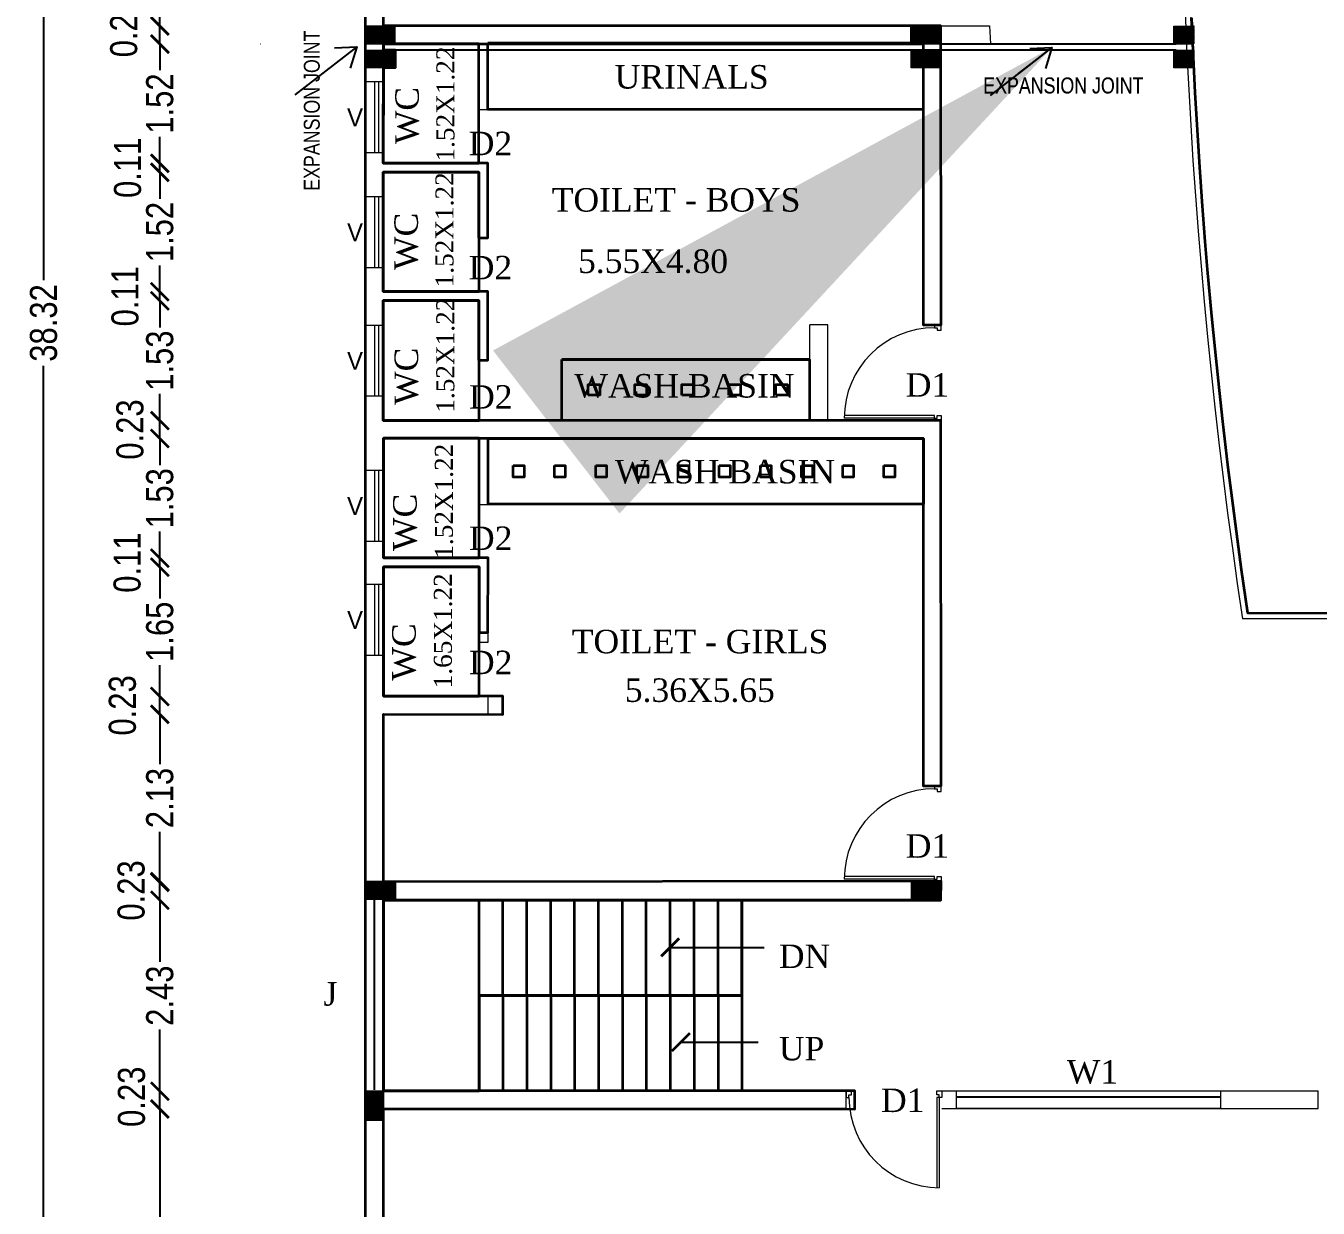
# Model space of a CAD drawing. Header units: metres. Extents: x 43 to 977, y 102 to 459.
# Drawn here: x 755.88 to 772.36, y 147.74 to 162.82 of the extents above; entities that cross this region are included whole.
import ezdxf

# ---------------------------------------------------------------- set-up
doc = ezdxf.new("R2010")
doc.units = ezdxf.units.M
doc.header["$MEASUREMENT"] = 0
doc.header["$PDMODE"] = 3
doc.linetypes.add('HIDDEN', pattern=[0.375, 0.25, -0.125])
doc.layers.get('0').update_dxf_attribs({"lineweight": 0})
doc.layers.get('Defpoints').update_dxf_attribs({"lineweight": 0})
for name, color, linetype, lineweight in [('BLK_1_FLR_3_BLT_UP_AREA', 4, 'Continuous', 35), ('BLK_1_FLR_3_BLT_UP_AREA_DEDUCT', 4, 'Continuous', 35), ('BLK_1_FLR_3_CARPET_AREA', 10, 'Continuous', 35), ('BLK_1_FLR_3_URINAL', 4, 'Continuous', 35), ('BLK_1_FLR_3_WASH', 4, 'Continuous', 35), ('BLK_1_FLR_3_WATER_CLOSET', 4, 'Continuous', 35), ('Column', 1, 'Continuous', 0), ('DOOR', 1, 'Continuous', 0), ('ELEV', 2, 'Continuous', 0), ('HAT', 1, 'Continuous', 0), ('hatch', 7, 'Continuous', 0), ('main wall', 150, 'Continuous', 0), ('RTEXT', 4, 'Continuous', 0), ('TE', 9, 'Continuous', 0), ('TEXT', 130, 'Continuous', 0), ('WALL', 7, 'Continuous', 0), ('WIN', 13, 'Continuous', 0), ('window', 5, 'Continuous', 0)]:
    doc.layers.add(name, color=color, linetype=linetype, lineweight=lineweight)
doc.styles.add('ARIAL NARROW', font='')
doc.styles.add('RTEXT', font='arial.ttf', dxfattribs={"width": 0.8, "height": 8})
doc.styles.add('style2', font='romantic.ttf')
doc.styles.add('visa', font='swissc.ttf')
doc.styles.get('ARIAL NARROW').set_extended_font_data('Lydian BT')
doc.dimstyles.new('Copy of o3 400', dxfattribs={"dimscale": 0.23, "dimtxt": 0.9, "dimasz": 1, "dimexe": 5, "dimexo": 9, "dimgap": 0.23, "dimtad": 0, "dimlfac": 4, "dimzin": 3, "dimdsep": 46, "dimtxsty": 'visa', "dimblk": 'ARCHTICK', "dimcen": 0.09, "dimse1": 1, "dimse2": 1, "dimclrd": 7, "dimclre": 256, "dimclrt": 7, "dimadec": 0, "dimazin": 0, "dimtfac": 0.23, "dimtofl": 0, "dimtmove": 2, "dimatfit": 1, "dimldrblk": 'ARCHTICK', "dimfxl": 0, "dimtolj": 1, "dimtzin": 0, "dimarcsym": 0})
doc.dimstyles.new('Copy(2) of S-2', dxfattribs={"dimtxt": 10.5, "dimasz": 8, "dimexe": 2, "dimexo": 50, "dimgap": 5, "dimtad": 0, "dimtoh": 1, "dimdec": 1, "dimzin": 0, "dimdsep": 46, "dimlunit": 4, "dimtxsty": 'ARIAL NARROW', "dimcen": 0.09, "dimdle": 3, "dimse1": 1, "dimse2": 1, "dimclrd": 7, "dimclre": 13, "dimclrt": 7, "dimadec": 0, "dimazin": 0, "dimtfac": 1, "dimtdec": 1, "dimtofl": 0, "dimtmove": 0, "dimatfit": 3, "dimfxl": 0, "dimtolj": 1, "dimtzin": 0, "dimlwd": 13, "dimarcsym": 0})
doc.dimstyles.new('o3', dxfattribs={"dimscale": 0.23, "dimtxt": 0.9, "dimasz": 1, "dimexe": 5, "dimexo": 9, "dimgap": 0.23, "dimtad": 0, "dimzin": 3, "dimdsep": 46, "dimtxsty": 'visa', "dimblk": 'ARCHTICK', "dimcen": 0.09, "dimse1": 1, "dimse2": 1, "dimclrd": 7, "dimclre": 256, "dimclrt": 7, "dimadec": 0, "dimazin": 0, "dimtfac": 0.23, "dimtofl": 0, "dimtmove": 2, "dimatfit": 1, "dimldrblk": 'ARCHTICK', "dimfxl": 0, "dimtolj": 1, "dimtzin": 0, "dimarcsym": 0})
pattern_1 = [(135, (-905.1512612, -5276.8167854), (-0.0022447263868, -0.0022447263868), [])]

# ---------------------------------------------------------------- blocks, each defined once
blk = doc.blocks.new('reterte')
for p, q in [((81308.78, 63026.8), (81308.78, 63060.8)), ((81309.78, 63026.8), (81309.78, 63060.79)), ((81308.78, 63026.8), (81309.78, 63026.8))]:
    blk.add_line(p, q)
for points in [[(81307.78, 63026.8), (81308.78, 63026.8), (81308.78, 63025.8), (81309.78, 63025.8), (81309.78, 63024.3), (81307.78, 63024.3)], [(81343.78, 63026.8), (81342.78, 63026.8), (81342.78, 63025.8), (81341.78, 63025.8), (81341.78, 63024.3), (81343.78, 63024.3)]]:
    blk.add_lwpolyline(points, close=True)
blk.add_arc((81308.78, 63026.8), 34, 0, 90)
blk = doc.blocks.new('_ArchTick')
at = {"color": 0, "const_width": 0.15}
blk.add_lwpolyline([(-0.5, -0.5), (0.5, 0.5)], dxfattribs=at)
blk = doc.blocks.new('*D136')
at = {"layer": 'Defpoints', "color": 0, "lineweight": 30}
for p in [(757.587, 149.003), (760.653, 149.003), (760.571, 140.094)]:
    blk.add_point(p, dxfattribs=at)
at = {"layer": 'WALL', "color": 7, "lineweight": -2}
for p, q in [((757.587, 149.003), (757.587, 144.949)), ((757.587, 140.094), (757.587, 144.148))]:
    blk.add_line(p, q, dxfattribs=at)
at = {"layer": 'WALL', "color": 7, "lineweight": -2, "xscale": 0.23, "yscale": 0.23, "zscale": 0.23}
for p, rotation in [((757.587, 149.003), 90), ((757.587, 140.094), 270)]:
    blk.add_blockref('_ArchTick', p, dxfattribs=dict(at, rotation=rotation))
at = {"layer": 'WALL', "color": 7, "insert": (757.587, 144.549), "char_height": 0.345, "attachment_point": 5, "rotation": 90, "style": 'visa'}
blk.add_mtext('\\A1;8.91', dxfattribs=at)
blk = doc.blocks.new('*D32')
at = {"layer": 'Defpoints', "color": 0, "lineweight": 30}
for p in [(757.587, 149.231), (760.653, 149.231), (760.653, 149.003)]:
    blk.add_point(p, dxfattribs=at)
at = {"layer": 'WALL', "color": 7, "lineweight": -2}
blk.add_line((757.587, 149.003), (757.587, 149.231), dxfattribs=at)
at = {"layer": 'WALL', "color": 7, "lineweight": -2, "xscale": 0.23, "yscale": 0.23, "zscale": 0.23}
for p, rotation in [((757.587, 149.231), 90), ((757.587, 149.003), 270)]:
    blk.add_blockref('_ArchTick', p, dxfattribs=dict(at, rotation=rotation))
at = {"layer": 'WALL', "color": 7, "insert": (757.227, 149.16), "char_height": 0.345, "attachment_point": 5, "rotation": 90, "style": 'visa'}
blk.add_mtext('\\A1;0.23', dxfattribs=at)
blk = doc.blocks.new('*D33')
at = {"layer": 'Defpoints', "color": 0, "lineweight": 30}
for p in [(757.587, 151.666), (760.653, 151.666), (760.653, 149.231)]:
    blk.add_point(p, dxfattribs=at)
at = {"layer": 'WALL', "color": 7, "lineweight": -2}
for p, q in [((757.587, 151.666), (757.587, 150.88)), ((757.587, 149.231), (757.587, 150.018))]:
    blk.add_line(p, q, dxfattribs=at)
at = {"layer": 'WALL', "color": 7, "lineweight": -2, "xscale": 0.23, "yscale": 0.23, "zscale": 0.23}
for p, rotation in [((757.587, 151.666), 90), ((757.587, 149.231), 270)]:
    blk.add_blockref('_ArchTick', p, dxfattribs=dict(at, rotation=rotation))
at = {"layer": 'WALL', "color": 7, "insert": (757.587, 150.449), "char_height": 0.345, "attachment_point": 5, "rotation": 90, "style": 'visa'}
blk.add_mtext('\\A1;2.43', dxfattribs=at)
blk = doc.blocks.new('*D34')
at = {"layer": 'Defpoints', "color": 0, "lineweight": 30}
for p in [(757.587, 151.895), (760.653, 151.895), (760.653, 151.666)]:
    blk.add_point(p, dxfattribs=at)
at = {"layer": 'WALL', "color": 7, "lineweight": -2}
blk.add_line((757.587, 151.666), (757.587, 151.895), dxfattribs=at)
at = {"layer": 'WALL', "color": 7, "lineweight": -2, "xscale": 0.23, "yscale": 0.23, "zscale": 0.23}
for p, rotation in [((757.587, 151.895), 90), ((757.587, 151.666), 270)]:
    blk.add_blockref('_ArchTick', p, dxfattribs=dict(at, rotation=rotation))
at = {"layer": 'WALL', "color": 7, "insert": (757.222, 151.791), "char_height": 0.345, "attachment_point": 5, "rotation": 90, "style": 'visa'}
blk.add_mtext('\\A1;0.23', dxfattribs=at)
blk = doc.blocks.new('*D35')
at = {"layer": 'Defpoints', "color": 0, "lineweight": 30}
for p in [(757.587, 162.816), (760.819, 162.816), (760.819, 162.584)]:
    blk.add_point(p, dxfattribs=at)
at = {"layer": 'WALL', "color": 7, "lineweight": -2}
blk.add_line((757.587, 162.584), (757.587, 162.816), dxfattribs=at)
at = {"layer": 'WALL', "color": 7, "lineweight": -2, "xscale": 0.23, "yscale": 0.23, "zscale": 0.23}
for p, rotation in [((757.587, 162.816), 90), ((757.587, 162.584), 270)]:
    blk.add_blockref('_ArchTick', p, dxfattribs=dict(at, rotation=rotation))
at = {"layer": 'WALL', "color": 7, "insert": (757.128, 162.801), "char_height": 0.345, "attachment_point": 5, "rotation": 90, "style": 'visa'}
blk.add_mtext('\\A1;0.23', dxfattribs=at)
blk = doc.blocks.new('*D36')
at = {"layer": 'Defpoints', "color": 0, "lineweight": 30}
for p in [(757.587, 170.27), (760.438, 170.27), (760.819, 162.816)]:
    blk.add_point(p, dxfattribs=at)
at = {"layer": 'WALL', "color": 7, "lineweight": -2}
for p, q in [((757.587, 170.27), (757.587, 166.974)), ((757.587, 162.816), (757.587, 166.113))]:
    blk.add_line(p, q, dxfattribs=at)
at = {"layer": 'WALL', "color": 7, "lineweight": -2, "xscale": 0.23, "yscale": 0.23, "zscale": 0.23}
for p, rotation in [((757.587, 170.27), 90), ((757.587, 162.816), 270)]:
    blk.add_blockref('_ArchTick', p, dxfattribs=dict(at, rotation=rotation))
at = {"layer": 'WALL', "color": 7, "insert": (757.587, 166.543), "char_height": 0.345, "attachment_point": 5, "rotation": 90, "style": 'visa'}
blk.add_mtext('\\A1;7.45', dxfattribs=at)
blk = doc.blocks.new('*D40')
at = {"layer": 'Defpoints', "color": 0, "lineweight": 30}
for p in [(760.433, 178.189), (756.105, 139.866), (760.438, 139.866)]:
    blk.add_point(p, dxfattribs=at)
at = {"layer": 'WALL', "color": 7, "lineweight": -2}
for p, q in [((756.105, 178.189), (756.105, 159.574)), ((756.105, 139.866), (756.105, 158.481))]:
    blk.add_line(p, q, dxfattribs=at)
at = {"layer": 'WALL', "color": 7, "lineweight": -2, "xscale": 0.23, "yscale": 0.23, "zscale": 0.23}
for p, rotation in [((756.105, 178.189), 90), ((756.105, 139.866), 270)]:
    blk.add_blockref('_ArchTick', p, dxfattribs=dict(at, rotation=rotation))
at = {"layer": 'WALL', "color": 7, "insert": (756.105, 159.028), "char_height": 0.345, "attachment_point": 5, "rotation": 90, "style": 'visa'}
blk.add_mtext('\\A1;38.32', dxfattribs=at)
blk = doc.blocks.new('*D41')
at = {"layer": 'Defpoints', "color": 0, "lineweight": 30}
for p in [(757.587, 154.037), (760.908, 154.037), (760.908, 151.903)]:
    blk.add_point(p, dxfattribs=at)
at = {"layer": 'WALL', "color": 7, "lineweight": -2}
for p, q in [((757.587, 154.037), (757.587, 153.401)), ((757.587, 151.903), (757.587, 152.539))]:
    blk.add_line(p, q, dxfattribs=at)
at = {"layer": 'WALL', "color": 7, "lineweight": -2, "xscale": 0.23, "yscale": 0.23, "zscale": 0.23}
for p, rotation in [((757.587, 154.037), 90), ((757.587, 151.903), 270)]:
    blk.add_blockref('_ArchTick', p, dxfattribs=dict(at, rotation=rotation))
at = {"layer": 'WALL', "color": 7, "insert": (757.587, 152.97), "char_height": 0.345, "attachment_point": 5, "rotation": 90, "style": 'visa'}
blk.add_mtext('\\A1;2.13', dxfattribs=at)
blk = doc.blocks.new('*D42')
at = {"layer": 'Defpoints', "color": 0, "lineweight": 30}
for p in [(757.587, 154.265), (760.803, 154.265), (760.803, 154.037)]:
    blk.add_point(p, dxfattribs=at)
at = {"layer": 'WALL', "color": 7, "lineweight": -2}
blk.add_line((757.587, 154.037), (757.587, 154.265), dxfattribs=at)
at = {"layer": 'WALL', "color": 7, "lineweight": -2, "xscale": 0.23, "yscale": 0.23, "zscale": 0.23}
for p, rotation in [((757.587, 154.265), 90), ((757.587, 154.037), 270)]:
    blk.add_blockref('_ArchTick', p, dxfattribs=dict(at, rotation=rotation))
at = {"layer": 'WALL', "color": 7, "insert": (757.111, 154.151), "char_height": 0.345, "attachment_point": 5, "rotation": 90, "style": 'visa'}
blk.add_mtext('\\A1;0.23', dxfattribs=at)
blk = doc.blocks.new('*D43')
at = {"layer": 'Defpoints', "color": 0, "lineweight": 30}
for p in [(757.587, 155.914), (760.803, 155.914), (760.803, 154.265)]:
    blk.add_point(p, dxfattribs=at)
at = {"layer": 'WALL', "color": 7, "lineweight": -2}
for p, q in [((757.587, 155.914), (757.587, 155.513)), ((757.587, 154.265), (757.587, 154.666))]:
    blk.add_line(p, q, dxfattribs=at)
at = {"layer": 'WALL', "color": 7, "lineweight": -2, "xscale": 0.23, "yscale": 0.23, "zscale": 0.23}
for p, rotation in [((757.587, 155.914), 90), ((757.587, 154.265), 270)]:
    blk.add_blockref('_ArchTick', p, dxfattribs=dict(at, rotation=rotation))
at = {"layer": 'WALL', "color": 7, "insert": (757.587, 155.09), "char_height": 0.345, "attachment_point": 5, "rotation": 90, "style": 'visa'}
blk.add_mtext('\\A1;1.65', dxfattribs=at)
blk = doc.blocks.new('*D44')
at = {"layer": 'Defpoints', "color": 0, "lineweight": 30}
for p in [(757.587, 156.029), (760.68, 156.029), (760.68, 155.914)]:
    blk.add_point(p, dxfattribs=at)
at = {"layer": 'WALL', "color": 7, "lineweight": -2}
blk.add_line((757.587, 155.914), (757.587, 156.029), dxfattribs=at)
at = {"layer": 'WALL', "color": 7, "lineweight": -2, "xscale": 0.23, "yscale": 0.23, "zscale": 0.23}
for p, rotation in [((757.587, 156.029), 90), ((757.587, 155.914), 270)]:
    blk.add_blockref('_ArchTick', p, dxfattribs=dict(at, rotation=rotation))
at = {"layer": 'WALL', "color": 7, "insert": (757.171, 155.972), "char_height": 0.345, "attachment_point": 5, "rotation": 90, "style": 'visa'}
blk.add_mtext('\\A1;0.11', dxfattribs=at)
blk = doc.blocks.new('*D45')
at = {"layer": 'Defpoints', "color": 0, "lineweight": 30}
for p in [(757.587, 157.555), (760.68, 157.555), (760.68, 156.029)]:
    blk.add_point(p, dxfattribs=at)
at = {"layer": 'WALL', "color": 7, "lineweight": -2}
for p, q in [((757.587, 157.555), (757.587, 157.216)), ((757.587, 156.029), (757.587, 156.367))]:
    blk.add_line(p, q, dxfattribs=at)
at = {"layer": 'WALL', "color": 7, "lineweight": -2, "xscale": 0.23, "yscale": 0.23, "zscale": 0.23}
for p, rotation in [((757.587, 157.555), 90), ((757.587, 156.029), 270)]:
    blk.add_blockref('_ArchTick', p, dxfattribs=dict(at, rotation=rotation))
at = {"layer": 'WALL', "color": 7, "insert": (757.587, 156.792), "char_height": 0.345, "attachment_point": 5, "rotation": 90, "style": 'visa'}
blk.add_mtext('\\A1;1.53', dxfattribs=at)
blk = doc.blocks.new('*D46')
at = {"layer": 'Defpoints', "color": 0, "lineweight": 30}
for p in [(757.587, 157.783), (760.68, 157.783), (760.68, 157.555)]:
    blk.add_point(p, dxfattribs=at)
at = {"layer": 'WALL', "color": 7, "lineweight": -2}
blk.add_line((757.587, 157.555), (757.587, 157.783), dxfattribs=at)
at = {"layer": 'WALL', "color": 7, "lineweight": -2, "xscale": 0.23, "yscale": 0.23, "zscale": 0.23}
for p, rotation in [((757.587, 157.783), 90), ((757.587, 157.555), 270)]:
    blk.add_blockref('_ArchTick', p, dxfattribs=dict(at, rotation=rotation))
at = {"layer": 'WALL', "color": 7, "insert": (757.207, 157.669), "char_height": 0.345, "attachment_point": 5, "rotation": 90, "style": 'visa'}
blk.add_mtext('\\A1;0.23', dxfattribs=at)
blk = doc.blocks.new('*D47')
at = {"layer": 'Defpoints', "color": 0, "lineweight": 30}
for p in [(757.587, 159.311), (760.68, 159.311), (760.68, 157.783)]:
    blk.add_point(p, dxfattribs=at)
at = {"layer": 'WALL', "color": 7, "lineweight": -2}
for p, q in [((757.587, 159.311), (757.587, 158.972)), ((757.587, 157.783), (757.587, 158.123))]:
    blk.add_line(p, q, dxfattribs=at)
at = {"layer": 'WALL', "color": 7, "lineweight": -2, "xscale": 0.23, "yscale": 0.23, "zscale": 0.23}
for p, rotation in [((757.587, 159.311), 90), ((757.587, 157.783), 270)]:
    blk.add_blockref('_ArchTick', p, dxfattribs=dict(at, rotation=rotation))
at = {"layer": 'WALL', "color": 7, "insert": (757.587, 158.547), "char_height": 0.345, "attachment_point": 5, "rotation": 90, "style": 'visa'}
blk.add_mtext('\\A1;1.53', dxfattribs=at)
blk = doc.blocks.new('*D48')
at = {"layer": 'Defpoints', "color": 0, "lineweight": 30}
for p in [(757.587, 159.426), (760.68, 159.426), (760.68, 159.311)]:
    blk.add_point(p, dxfattribs=at)
at = {"layer": 'WALL', "color": 7, "lineweight": -2}
blk.add_line((757.587, 159.311), (757.587, 159.426), dxfattribs=at)
at = {"layer": 'WALL', "color": 7, "lineweight": -2, "xscale": 0.23, "yscale": 0.23, "zscale": 0.23}
for p, rotation in [((757.587, 159.426), 90), ((757.587, 159.311), 270)]:
    blk.add_blockref('_ArchTick', p, dxfattribs=dict(at, rotation=rotation))
at = {"layer": 'WALL', "color": 7, "insert": (757.144, 159.369), "char_height": 0.345, "attachment_point": 5, "rotation": 90, "style": 'visa'}
blk.add_mtext('\\A1;0.11', dxfattribs=at)
blk = doc.blocks.new('*D49')
at = {"layer": 'Defpoints', "color": 0, "lineweight": 30}
for p in [(757.587, 160.949), (760.68, 160.949), (760.68, 159.426)]:
    blk.add_point(p, dxfattribs=at)
at = {"layer": 'WALL', "color": 7, "lineweight": -2}
for p, q in [((757.587, 160.949), (757.587, 160.612)), ((757.587, 159.426), (757.587, 159.763))]:
    blk.add_line(p, q, dxfattribs=at)
at = {"layer": 'WALL', "color": 7, "lineweight": -2, "xscale": 0.23, "yscale": 0.23, "zscale": 0.23}
for p, rotation in [((757.587, 160.949), 90), ((757.587, 159.426), 270)]:
    blk.add_blockref('_ArchTick', p, dxfattribs=dict(at, rotation=rotation))
at = {"layer": 'WALL', "color": 7, "insert": (757.587, 160.188), "char_height": 0.345, "attachment_point": 5, "rotation": 90, "style": 'visa'}
blk.add_mtext('\\A1;1.52', dxfattribs=at)
blk = doc.blocks.new('*D50')
at = {"layer": 'Defpoints', "color": 0, "lineweight": 30}
for p in [(757.587, 161.064), (760.68, 161.064), (760.68, 160.949)]:
    blk.add_point(p, dxfattribs=at)
at = {"layer": 'WALL', "color": 7, "lineweight": -2}
blk.add_line((757.587, 160.949), (757.587, 161.064), dxfattribs=at)
at = {"layer": 'WALL', "color": 7, "lineweight": -2, "xscale": 0.23, "yscale": 0.23, "zscale": 0.23}
for p, rotation in [((757.587, 161.064), 90), ((757.587, 160.949), 270)]:
    blk.add_blockref('_ArchTick', p, dxfattribs=dict(at, rotation=rotation))
at = {"layer": 'WALL', "color": 7, "insert": (757.177, 161.007), "char_height": 0.345, "attachment_point": 5, "rotation": 90, "style": 'visa'}
blk.add_mtext('\\A1;0.11', dxfattribs=at)
blk = doc.blocks.new('*D51')
at = {"layer": 'Defpoints', "color": 0, "lineweight": 30}
for p in [(757.587, 162.587), (760.68, 162.587), (760.68, 161.064)]:
    blk.add_point(p, dxfattribs=at)
at = {"layer": 'WALL', "color": 7, "lineweight": -2}
for p, q in [((757.587, 162.587), (757.587, 162.25)), ((757.587, 161.064), (757.587, 161.401))]:
    blk.add_line(p, q, dxfattribs=at)
at = {"layer": 'WALL', "color": 7, "lineweight": -2, "xscale": 0.23, "yscale": 0.23, "zscale": 0.23}
for p, rotation in [((757.587, 162.587), 90), ((757.587, 161.064), 270)]:
    blk.add_blockref('_ArchTick', p, dxfattribs=dict(at, rotation=rotation))
at = {"layer": 'WALL', "color": 7, "insert": (757.587, 161.826), "char_height": 0.345, "attachment_point": 5, "rotation": 90, "style": 'visa'}
blk.add_mtext('\\A1;1.52', dxfattribs=at)

msp = doc.modelspace()

# ---------------------------------------------------------------- hatches: boundary and pattern name
at = {"layer": 'hatch'}
h = msp.add_hatch(dxfattribs=at)
h.set_pattern_fill('ANSI31', color=256, scale=0.025396, angle=90, style=0)
h.set_pattern_definition([(135, (-905.156665, -5276.509958), (-0.0022447263868, -0.0022447263868), [])])
h.paths.add_polyline_path([(760.20404, 162.81606), (760.20404, 162.58749), (760.58498, 162.58749), (760.58498, 162.81606)])
h = msp.add_hatch(dxfattribs=at)
h.set_pattern_fill('ANSI31', color=256, scale=0.025396, angle=90, style=0)
h.set_pattern_definition([(135, (-898.198123, -5276.509958), (-0.0022447263868, -0.0022447263868), [])])
h.paths.add_polyline_path([(767.16258, 162.81606), (767.16258, 162.58749), (767.54353, 162.58749), (767.54353, 162.81606)])
h = msp.add_hatch(dxfattribs=at)
h.set_pattern_fill('ANSI31', color=256, scale=0.025396, angle=90, style=0)
h.set_pattern_definition([(135, (-898.1926088, -5276.5119437), (-0.0022447263868, -0.0022447263868), [])])
h.paths.add_polyline_path([(767.1681, 162.81407), (767.1681, 162.58551), (767.54904, 162.58551), (767.54904, 162.81407)])
h = msp.add_hatch(dxfattribs=at)
h.set_pattern_fill('ANSI31', color=256, scale=0.025396, angle=90, style=0)
h.set_pattern_definition([(135, (-894.9974163, -5276.5120312), (-0.0022447263868, -0.0022447263868), [])])
h.paths.add_polyline_path([(770.51567, 162.81398), (770.51567, 162.58542), (770.74423, 162.58542), (770.74423, 162.81398)])
h = msp.add_hatch(dxfattribs=at)
h.set_pattern_fill('ANSI31', color=256, scale=0.025396, angle=90, style=0)
h.set_pattern_definition([(135, (-894.967137, -5276.5120312), (-0.0022447263868, -0.0022447263868), [])])
h.paths.add_polyline_path([(770.54595, 162.81398), (770.54595, 162.58542), (770.77451, 162.58542), (770.77451, 162.81398)])
h = msp.add_hatch(dxfattribs=at)
h.set_pattern_fill('ANSI31', color=256, scale=0.025396, angle=90, style=0)
h.set_pattern_definition(pattern_1)
h.paths.add_polyline_path([(760.20944, 162.50923), (760.20944, 162.28066), (760.59039, 162.28066), (760.59039, 162.50923)])
h = msp.add_hatch(dxfattribs=at)
h.set_pattern_fill('ANSI31', color=256, scale=0.025396, angle=90, style=0)
h.set_pattern_definition(pattern_1)
h.paths.add_polyline_path([(760.20944, 162.50923), (760.20944, 162.28066), (760.59039, 162.28066), (760.59039, 162.50923)])
h = msp.add_hatch(dxfattribs=at)
h.set_pattern_fill('ANSI31', color=256, scale=0.025396, angle=90, style=0)
h.set_pattern_definition([(135, (-898.192719, -5276.8167854), (-0.0022447263868, -0.0022447263868), [])])
h.paths.add_polyline_path([(767.16799, 162.50923), (767.16799, 162.28066), (767.54893, 162.28066), (767.54893, 162.50923)])
h = msp.add_hatch(dxfattribs=at)
h.set_pattern_fill('ANSI31', color=256, scale=0.025396, angle=90, style=0)
h.set_pattern_definition([(135, (-898.192719, -5276.8167854), (-0.0022447263868, -0.0022447263868), [])])
h.paths.add_polyline_path([(767.16799, 162.50923), (767.16799, 162.28066), (767.54893, 162.28066), (767.54893, 162.50923)])
h = msp.add_hatch(dxfattribs=at)
h.set_pattern_fill('ANSI31', color=256, scale=0.025396, angle=90, style=0)
h.set_pattern_definition([(135, (-894.9974163, -5276.8167854), (-0.0022447263868, -0.0022447263868), [])])
h.paths.add_polyline_path([(770.51567, 162.50923), (770.51567, 162.28066), (770.74423, 162.28066), (770.74423, 162.50923)])
h = msp.add_hatch(dxfattribs=at)
h.set_pattern_fill('ANSI31', color=256, scale=0.025396, angle=90, style=0)
h.set_pattern_definition([(135, (-894.967137, -5276.8167854), (-0.0022447263868, -0.0022447263868), [])])
h.paths.add_polyline_path([(770.54595, 162.50923), (770.54595, 162.28066), (770.77451, 162.28066), (770.77451, 162.50923)])
h = msp.add_hatch(dxfattribs=at)
h.set_pattern_fill('ANSI31', color=256, scale=0.025396, angle=90, style=0)
h.set_pattern_definition([(135, (-905.1512612, -5287.4226002), (-0.0022447263868, -0.0022447263868), [])])
h.paths.add_polyline_path([(760.20944, 151.90342), (760.20944, 151.67485), (760.59039, 151.67485), (760.59039, 151.90342)])
h = msp.add_hatch(dxfattribs=at)
h.set_pattern_fill('ANSI31', color=256, scale=0.025396, angle=90, style=0)
h.set_pattern_definition([(135, (-898.1905355, -5287.4226002), (-0.0022447263868, -0.0022447263868), [])])
h.paths.add_polyline_path([(767.17017, 151.90342), (767.17017, 151.67485), (767.55111, 151.67485), (767.55111, 151.90342)])
h = msp.add_hatch(dxfattribs=at)
h.set_pattern_fill('ANSI31', color=256, scale=0.025396, style=0)
h.set_pattern_definition([(45, (-79850.517913, -9377.646397), (-0.00224472638678, 0.00224472638678), [])])
h.paths.add_polyline_path([(760.43801, 149.23682), (760.20944, 149.23682), (760.20944, 148.85587), (760.43801, 148.85587)])

# ---------------------------------------------------------------- linework, layer by layer
for p, q in [((760.43801, 151.67485), (760.43801, 149.23682)), ((760.59039, 151.67485), (760.4761, 151.67485)), ((761.65703, 149.24018), (761.65703, 151.67149)), ((761.96178, 149.24018), (761.96178, 151.67149)), ((762.26654, 149.24018), (762.26654, 151.67149)), ((762.57129, 149.24018), (762.57129, 151.67149)), ((762.87604, 149.24018), (762.87604, 151.67149)), ((763.1808, 149.24018), (763.1808, 151.67149)), ((763.48555, 149.24018), (763.48555, 151.67149)), ((763.79031, 149.24018), (763.79031, 151.67149)), ((764.09506, 149.24018), (764.09506, 151.67149)), ((764.39981, 149.24018), (764.39981, 151.67149)), ((764.70457, 149.24018), (764.70457, 151.67149)), ((765.00932, 149.24018), (765.00932, 151.67149)), ((761.65703, 150.45583), (765.00932, 150.45583))]:
    msp.add_line(p, q)
at = {"lineweight": 35, "ltscale": 20}
for p, q in [((761.65703, 150.45049), (761.65703, 151.66614)), ((761.96178, 150.45049), (761.96178, 151.66614)), ((762.26654, 150.45049), (762.26654, 151.66614)), ((762.57129, 150.45049), (762.57129, 151.66614)), ((762.87604, 150.45049), (762.87604, 151.66614)), ((763.1808, 150.45049), (763.1808, 151.66614)), ((763.48555, 150.45049), (763.48555, 151.66614)), ((763.79031, 150.45049), (763.79031, 151.66614)), ((764.09506, 150.45049), (764.09506, 151.66614)), ((764.39981, 150.45049), (764.39981, 151.66614)), ((764.70457, 150.45049), (764.70457, 151.66614)), ((765.00932, 150.45049), (765.00932, 151.66614)), ((761.65703, 150.45049), (761.65703, 149.23147)), ((761.96178, 150.45049), (761.96178, 149.23147)), ((762.26654, 150.45049), (762.26654, 149.23147)), ((762.57129, 150.45049), (762.57129, 149.23147)), ((762.87604, 150.45049), (762.87604, 149.23147)), ((763.1808, 150.45049), (763.1808, 149.23147)), ((763.48555, 150.45049), (763.48555, 149.23147)), ((763.79031, 150.45049), (763.79031, 149.23147)), ((764.09506, 150.45049), (764.09506, 149.23147)), ((764.39981, 150.45049), (764.39981, 149.23147)), ((764.70457, 150.45049), (764.70457, 149.23147)), ((765.00932, 150.45049), (765.00932, 149.23147))]:
    msp.add_line(p, q, dxfattribs=at)
at = {"const_width": 0.0254}
msp.add_lwpolyline([(760.32373, 149.24552), (760.32373, 151.67485)], dxfattribs=at)
at = {"lineweight": 35, "ltscale": 20}
for points in [[(761.65703, 151.66614), (760.43801, 151.66614), (760.43801, 149.23682), (761.65703, 149.23682)], [(761.65703, 151.66614), (765.00932, 151.66614), (765.00932, 150.45049), (761.65703, 150.45049)], [(761.65703, 150.45049), (765.00932, 150.45049), (765.00932, 149.23682), (761.65703, 149.23682)]]:
    msp.add_lwpolyline(points, close=True, dxfattribs=at)
at = {"layer": 'BLK_1_FLR_3_BLT_UP_AREA', "color": 26, "lineweight": 35}
msp.add_lwpolyline([(831.08261, 139.86355), (760.21154, 139.86355), (760.21154, 177.80383), (760.25307, 179.85798), (760.32495, 180.92905), (760.43358, 182.00991), (760.55854, 182.95477), (760.72584, 183.97806), (760.91776, 184.95846), (761.13815, 185.9362), (761.40222, 186.95678), (761.66817, 187.92016), (761.93923, 188.90205), (762.21828, 189.85921), (762.53626, 190.85039), (762.84925, 191.82603)], dxfattribs=at)
at = {"layer": 'BLK_1_FLR_3_BLT_UP_AREA_DEDUCT', "color": 26, "lineweight": 35}
msp.add_lwpolyline([(770.74049, 162.91861), (770.75846, 162.50777), (770.78574, 161.96668), (770.80519, 161.62335), (770.8437, 161.01543), (770.87466, 160.57767), (770.91436, 160.06504), (770.94385, 159.71207), (770.9977, 159.11568), (771.03832, 158.69892), (771.0937, 158.16752), (771.1377, 157.77059), (771.20236, 157.22072), (771.25486, 156.79919), (771.32365, 156.27546), (771.37764, 155.88399), (771.45755, 155.3319), (816.65703, 155.31904)], dxfattribs=at)
at = {"layer": 'BLK_1_FLR_3_CARPET_AREA', "color": 15, "lineweight": 35, "ltscale": 20}
for points in [[(760.43801, 140.09686), (760.43801, 149.00558), (766.45119, 149.00291), (766.45119, 149.23682), (760.43801, 149.23682), (760.43801, 151.66614), (767.54695, 151.66614), (767.54944, 151.91108), (760.43801, 151.90074), (760.43801, 154.03919), (761.96011, 154.03533), (761.95928, 154.26776), (760.43718, 154.26776), (760.43923, 155.91693), (761.65824, 155.91693), (761.65703, 155.07885), (761.77131, 155.07885), (761.77252, 156.03121), (760.43923, 156.03121), (760.43801, 157.55712), (767.32053, 157.55712), (767.32088, 153.12493), (767.54944, 153.12493), (767.54695, 157.78482), (760.43634, 157.78569), (760.43634, 159.31388), (761.65536, 159.31388), (761.65536, 158.552), (761.76964, 158.552), (761.76964, 159.42816), (760.43634, 159.42816), (760.43634, 160.95193), (761.65536, 160.95193), (761.65536, 160.11386), (761.76964, 160.11386), (761.76964, 161.06622), (760.43634, 161.06622), (760.4378, 162.58999), (767.32088, 162.588), (767.32088, 159.00471), (767.54944, 159.00471), (767.54737, 162.81657), (760.43801, 162.81606), (760.43801, 170.27042)], [(770.7403, 162.91861), (770.75827, 162.50777), (770.78556, 161.96668), (770.80501, 161.62335), (770.84352, 161.01543), (770.87448, 160.57767), (770.91417, 160.06504), (770.94367, 159.71207), (770.99751, 159.11568), (771.03814, 158.69892), (771.09352, 158.16752), (771.13751, 157.77059), (771.20218, 157.22072), (771.25468, 156.79919), (771.32346, 156.27546), (771.37746, 155.88399), (771.45736, 155.3319), (783.72954, 155.32841)]]:
    msp.add_lwpolyline(points, dxfattribs=at)
at = {"layer": 'BLK_1_FLR_3_URINAL', "color": 235, "lineweight": 35, "ltscale": 20}
msp.add_lwpolyline([(761.76966, 162.60007), (767.32088, 162.60007), (767.32088, 161.75191), (761.76966, 161.75191)], close=True, dxfattribs=at)
at = {"layer": 'BLK_1_FLR_3_WASH', "color": 55, "lineweight": 35, "ltscale": 20}
msp.add_line((765.8733, 158.56315), (762.71095, 158.56315), dxfattribs=at)
for points in [[(762.71095, 158.56315), (765.8733, 158.56315), (765.8733, 157.78569), (762.71095, 157.78569)], [(761.77252, 157.55498), (767.32376, 157.55498), (767.32376, 156.71691), (761.77252, 156.71691)]]:
    msp.add_lwpolyline(points, close=True, dxfattribs=at)
at = {"layer": 'BLK_1_FLR_3_WASH', "color": 60, "lineweight": 35}
for points in [[(763.04781, 158.10542), (763.04781, 158.24342), (763.19632, 158.24342), (763.19632, 158.10542)], [(763.64597, 158.10542), (763.64597, 158.24342), (763.79448, 158.24342), (763.79448, 158.10542)], [(764.24413, 158.10542), (764.24413, 158.24342), (764.39265, 158.24342), (764.39265, 158.10542)], [(764.84229, 158.10542), (764.84229, 158.24342), (764.99081, 158.24342), (764.99081, 158.10542)], [(765.44045, 158.10542), (765.44045, 158.24342), (765.58897, 158.24342), (765.58897, 158.10542)], [(762.09435, 157.2102), (762.23236, 157.2102), (762.23236, 157.06169), (762.09435, 157.06169)], [(762.6195, 157.2102), (762.7575, 157.2102), (762.7575, 157.06169), (762.6195, 157.06169)], [(763.14465, 157.2102), (763.28265, 157.2102), (763.28265, 157.06169), (763.14465, 157.06169)], [(763.66979, 157.2102), (763.8078, 157.2102), (763.8078, 157.06169), (763.66979, 157.06169)], [(764.19494, 157.2102), (764.33294, 157.2102), (764.33294, 157.06169), (764.19494, 157.06169)], [(764.72009, 157.2102), (764.85809, 157.2102), (764.85809, 157.06169), (764.72009, 157.06169)], [(765.24523, 157.2102), (765.38324, 157.2102), (765.38324, 157.06169), (765.24523, 157.06169)], [(765.77038, 157.2102), (765.90838, 157.2102), (765.90838, 157.06169), (765.77038, 157.06169)], [(766.29553, 157.2102), (766.43353, 157.2102), (766.43353, 157.06169), (766.29553, 157.06169)], [(766.82067, 157.2102), (766.95868, 157.2102), (766.95868, 157.06169), (766.82067, 157.06169)]]:
    msp.add_lwpolyline(points, close=True, dxfattribs=at)
at = {"layer": 'BLK_1_FLR_3_WATER_CLOSET', "color": 1, "lineweight": 35, "ltscale": 20}
for points in [[(761.65536, 162.58964), (760.4378, 162.58999), (760.43772, 162.51173), (760.58872, 162.51173), (760.58872, 162.28316), (760.4375, 162.28316), (760.43634, 161.06622), (761.65536, 161.06622)], [(761.65536, 160.95193), (760.43634, 160.95193), (760.43634, 159.42816), (761.65824, 159.42816), (761.65824, 160.11386), (761.65536, 160.11386)], [(761.65536, 159.31388), (760.43634, 159.31388), (760.43634, 157.78569), (761.65824, 157.78569), (761.65824, 158.552), (761.65536, 158.552)]]:
    msp.add_lwpolyline(points, close=True, dxfattribs=at)
at = {"layer": 'BLK_1_FLR_3_WATER_CLOSET', "color": 2, "lineweight": 35, "ltscale": 20}
for points in [[(761.65824, 157.55712), (760.43801, 157.55712), (760.43923, 156.03121), (761.65824, 156.03121)], [(761.65824, 155.91693), (760.43923, 155.91693), (760.43718, 154.26776), (761.65824, 154.26776), (761.65824, 155.07885), (761.65703, 155.07885)]]:
    msp.add_lwpolyline(points, close=True, dxfattribs=at)
at = {"layer": 'Column'}
for points in [[(760.20404, 162.58749), (760.20404, 162.81606), (760.58498, 162.81606), (760.58498, 162.58749)], [(767.16258, 162.58749), (767.16258, 162.81606), (767.54353, 162.81606), (767.54353, 162.58749)], [(767.1681, 162.58551), (767.1681, 162.81407), (767.54904, 162.81407), (767.54904, 162.58551)], [(770.51567, 162.58542), (770.51567, 162.81398), (770.74423, 162.81398), (770.74423, 162.58542)], [(760.20944, 162.28066), (760.20944, 162.50923), (760.59039, 162.50923), (760.59039, 162.28066)], [(760.20944, 162.28066), (760.20944, 162.50923), (760.59039, 162.50923), (760.59039, 162.28066)], [(767.16799, 162.28066), (767.16799, 162.50923), (767.54893, 162.50923), (767.54893, 162.28066)], [(767.16799, 162.28066), (767.16799, 162.50923), (767.54893, 162.50923), (767.54893, 162.28066)], [(767.16799, 162.28066), (767.16799, 162.50923), (767.54893, 162.50923), (767.54893, 162.28066)], [(770.51567, 162.28066), (770.51567, 162.50923), (770.74423, 162.50923), (770.74423, 162.28066)], [(760.20944, 151.67485), (760.20944, 151.90342), (760.59039, 151.90342), (760.59039, 151.67485)], [(760.20944, 151.90342), (760.59039, 151.90342), (760.59039, 151.67485), (760.20944, 151.67485)], [(767.17017, 151.67485), (767.17017, 151.90342), (767.55111, 151.90342), (767.55111, 151.67485)], [(767.17017, 151.90342), (767.55111, 151.90342), (767.55111, 151.67485), (767.17017, 151.67485)], [(760.43801, 149.23682), (760.43801, 148.85587), (760.20944, 148.85587), (760.20944, 149.23682)]]:
    msp.add_lwpolyline(points, close=True, dxfattribs=at)
at = {"layer": 'DOOR', "color": 2, "ltscale": 20}
for p, q in [((760.20944, 162.10662), (760.43801, 162.10662)), ((760.43801, 161.19711), (760.20944, 161.19711)), ((760.20944, 160.64231), (760.43801, 160.64231)), ((760.43801, 159.7328), (760.20944, 159.7328)), ((760.20944, 159.00204), (760.43801, 159.00204)), ((760.43801, 158.09253), (760.20944, 158.09253)), ((760.20944, 157.14982), (760.43801, 157.14982)), ((760.43801, 156.24031), (760.20944, 156.24031)), ((760.20944, 155.69822), (760.43801, 155.69822)), ((760.43801, 154.78871), (760.20944, 154.78871))]:
    msp.add_line(p, q, dxfattribs=at)
at = {"layer": 'ELEV', "linetype": 'HIDDEN', "ltscale": 10}
for p, q in [((760.20944, 162.10662), (760.20944, 161.19711)), ((760.32373, 162.10662), (760.32373, 161.19711)), ((760.37452, 162.10662), (760.37452, 161.19711)), ((760.43801, 162.10662), (760.43801, 161.19711)), ((760.20944, 160.64231), (760.20944, 159.7328)), ((760.32373, 160.64231), (760.32373, 159.7328)), ((760.37452, 160.64231), (760.37452, 159.7328)), ((760.43801, 160.64231), (760.43801, 159.7328)), ((760.20944, 159.00204), (760.20944, 158.09253)), ((760.32373, 159.00204), (760.32373, 158.09253)), ((760.37452, 159.00204), (760.37452, 158.09253)), ((760.43801, 159.00204), (760.43801, 158.09253)), ((760.20944, 157.14982), (760.20944, 156.24031)), ((760.32373, 157.14982), (760.32373, 156.24031)), ((760.37452, 157.14982), (760.37452, 156.24031)), ((760.43801, 157.14982), (760.43801, 156.24031)), ((760.20944, 155.69822), (760.20944, 154.78871)), ((760.32373, 155.69822), (760.32373, 154.78871)), ((760.37452, 155.69822), (760.37452, 154.78871)), ((760.43801, 155.69822), (760.43801, 154.78871))]:
    msp.add_line(p, q, dxfattribs=at)
at = {"layer": 'main wall', "linetype": 'HIDDEN', "lineweight": -3, "ltscale": 50}
for p, q in [((770.54595, 162.50778), (760.43801, 162.50778)), ((770.54595, 162.58542), (767.54904, 162.58542))]:
    msp.add_line(p, q, dxfattribs=at)
at = {"layer": 'WALL'}
for p, q in [((760.20944, 161.97798), (760.20944, 178.21925)), ((760.19299, 162.81606), (768.16627, 162.81606)), ((760.58164, 162.81606), (760.58498, 162.81606)), ((767.54018, 162.81606), (767.54353, 162.81606)), ((767.55591, 162.81606), (768.16627, 162.81606)), ((767.55591, 162.81606), (768.16627, 162.81606)), ((768.16627, 162.81606), (768.17877, 162.58749)), ((768.16627, 162.81606), (768.17877, 162.58749)), ((758.87074, 162.58749), (758.87615, 162.58749)), ((760.20404, 162.58749), (767.32255, 162.58749)), ((760.43801, 162.58749), (760.43801, 162.58963)), ((760.43801, 162.58749), (760.43801, 162.58963)), ((760.43801, 161.97798), (760.43801, 162.58749)), ((760.58704, 162.50923), (760.59039, 162.50923)), ((761.65703, 161.74942), (761.65703, 162.58749)), ((761.77131, 161.74942), (761.77131, 162.58749)), ((767.32255, 159.00221), (767.32255, 162.58749)), ((767.39655, 162.58749), (767.39655, 162.58963)), ((767.39655, 162.58749), (767.39655, 162.58963)), ((767.54558, 162.50923), (767.54893, 162.50923)), ((767.55111, 159.00221), (767.55111, 162.58749)), ((767.55111, 162.58749), (768.17877, 162.58749)), ((760.44341, 162.28066), (760.44341, 162.28281)), ((760.44341, 162.28066), (760.44341, 162.28281)), ((767.40196, 162.28066), (767.40196, 162.28281)), ((767.40196, 162.28066), (767.40196, 162.28281)), ((760.43801, 161.52338), (760.43801, 162.1345)), ((760.20944, 156.94512), (760.20944, 161.97798)), ((760.43801, 161.06372), (760.43801, 161.97798)), ((761.65703, 161.74942), (761.77131, 161.74942)), ((761.77131, 161.74942), (767.32255, 161.74942)), ((760.43801, 161.06372), (761.77131, 161.06372)), ((761.77131, 160.11136), (761.77131, 161.06372)), ((760.43801, 159.42567), (760.43801, 160.94944)), ((760.43801, 160.94944), (761.65703, 160.94944)), ((761.65703, 160.11136), (761.65703, 160.94944)), ((760.43801, 160.05907), (760.43801, 160.67019)), ((761.65703, 160.11136), (761.77131, 160.11136)), ((760.43801, 159.42567), (761.77131, 159.42567)), ((761.77131, 159.31138), (761.77131, 159.42567)), ((761.77131, 158.5495), (761.77131, 159.42567)), ((760.43801, 157.78319), (760.43801, 159.31138)), ((760.43801, 159.31138), (761.65703, 159.31138)), ((761.65703, 158.5495), (761.65703, 159.31138)), ((760.43801, 158.41881), (760.43801, 159.02993)), ((765.87497, 157.78319), (765.87497, 159.00221)), ((766.10353, 159.00221), (765.87497, 159.00221)), ((766.10353, 157.78319), (766.10353, 159.00221)), ((767.32255, 159.00221), (767.55111, 159.00221)), ((761.65703, 158.5495), (761.77131, 158.5495)), ((765.87497, 158.56065), (762.71262, 158.56065)), ((762.71262, 158.56065), (762.71262, 157.78319)), ((765.87497, 157.78319), (760.43801, 157.78319)), ((767.55111, 157.78319), (766.10353, 157.78319)), ((767.55111, 153.12243), (767.55111, 157.78319)), ((760.43801, 156.02872), (760.43801, 157.55463)), ((761.65991, 157.55463), (760.43801, 157.55463)), ((761.65991, 156.71441), (761.65991, 157.55463)), ((767.32255, 157.55463), (761.77419, 157.55463)), ((761.77419, 156.71441), (761.77419, 157.55463)), ((767.32255, 153.12243), (767.32255, 157.55463)), ((760.43801, 156.56659), (760.43801, 157.1777)), ((760.20944, 151.67485), (760.20944, 156.94512)), ((761.65991, 156.71441), (761.77419, 156.71441)), ((761.77419, 156.71441), (767.32543, 156.71441)), ((760.43801, 156.02872), (761.77419, 156.02872)), ((760.43801, 154.26526), (760.43801, 155.91443)), ((760.43801, 155.91443), (761.65991, 155.91443)), ((761.65991, 154.95667), (761.65991, 155.91443)), ((761.77419, 154.95667), (761.77419, 156.02872)), ((760.43801, 155.11499), (760.43801, 155.7261)), ((816.65717, 155.24285), (771.39188, 155.25573)), ((761.65991, 154.95667), (761.77419, 154.95667)), ((761.77419, 154.26526), (760.43801, 154.26526)), ((761.77419, 154.26526), (760.43801, 154.26526)), ((761.77419, 154.03669), (761.77419, 154.26526)), ((761.77419, 154.03669), (761.77419, 154.26526)), ((761.77419, 154.03669), (760.43801, 154.03669)), ((760.43801, 151.90342), (760.43801, 154.03669)), ((761.77419, 154.03669), (760.43801, 154.03669)), ((767.32255, 153.12243), (767.55111, 153.12243)), ((760.21773, 151.90342), (760.4463, 151.90342)), ((760.59039, 151.90342), (760.4761, 151.90342)), ((767.32255, 151.90342), (760.59039, 151.90342)), ((767.17017, 151.90342), (767.32255, 151.90342)), ((760.20944, 151.67485), (760.20944, 139.86563)), ((767.55111, 151.67485), (760.59039, 151.67485)), ((767.17017, 151.67485), (767.55111, 151.67485)), ((760.20944, 149.23682), (766.34063, 149.23682)), ((766.34063, 149.00825), (766.34063, 149.23682)), ((767.56472, 149.23682), (772.35754, 149.23682)), ((767.74677, 149.00825), (767.74677, 149.23682)), ((771.11532, 149.00825), (771.11532, 149.23682)), ((772.35754, 149.00825), (772.35754, 149.23682)), ((760.43801, 149.00825), (760.43801, 140.09419)), ((767.56063, 149.00825), (772.35754, 149.00825))]:
    msp.add_line(p, q, dxfattribs=at)
at = {"layer": 'WALL', "ltscale": 20}
msp.add_line((760.43801, 163.08185), (760.43801, 162.81606), dxfattribs=at)
at = {"layer": 'WALL', "color": 7}
msp.add_lwpolyline([(802.15552, 204.17968), (802.15552, 209.22555), (805.40677, 209.22557, -0.20084578), (819.49086, 155.3303), (819.49086, 155.3303), (819.49086, 155.3303), (816.65703, 155.31904), (771.45755, 155.3319, -0.20299324), (785.38563, 209.22557), (788.43825, 209.22557), (788.43825, 204.19789), (802.15552, 204.17968), (802.15552, 209.22555), (805.40677, 209.22557)], format="xyb", dxfattribs=at)
msp.add_lwpolyline([(766.34063, 149.00825), (760.43801, 149.00825), (760.43801, 149.00825), (760.43801, 149.00825), (760.43801, 149.00825)], dxfattribs=at)
at = {"layer": 'WALL'}
msp.add_arc((842.0603, 165.83217), 71.45549, 142.5300753, 188.5118777, dxfattribs=at)
at = {"layer": 'WIN', "color": 7}
for p, q in [((760.44341, 162.28066), (760.21485, 162.28066)), ((760.44341, 157.55463), (760.43801, 157.55463)), ((760.4463, 151.90342), (760.21773, 151.90342)), ((767.74677, 149.23682), (771.11532, 149.23682)), ((771.11532, 149.00825), (767.74677, 149.00825))]:
    msp.add_line(p, q, dxfattribs=at)
at = {"layer": 'WIN', "const_width": 0.0254}
msp.add_lwpolyline([(767.74677, 149.15595), (771.11532, 149.15595)], dxfattribs=at)

# ---------------------------------------------------------------- block references
at = {"layer": 'DOOR', "xscale": 0.0338856130505797, "yscale": 0.0338856130505797, "zscale": 0.0338856130505797}
for p, rotation in [((2903.16828, -2597.3818), 90), ((2903.16828, -2603.26157), 90), ((3522.72464, 2284.85398), 180)]:
    msp.add_blockref('reterte', p, dxfattribs=dict(at, rotation=rotation))

# ---------------------------------------------------------------- texts
at = {"layer": 'RTEXT', "style": 'RTEXT', "width": 0.8}
msp.add_text('EXPANSION JOINT', height=0.2031694, rotation=90, dxfattribs=at).set_placement((759.62608, 160.71386))
for p in [(768.08556, 161.95434), (768.08556, 161.95434), (768.08764, 161.95642), (768.08764, 161.95642), (768.08764, 161.95642), (768.08764, 161.95642)]:
    msp.add_text('EXPANSION JOINT', height=0.2031694, dxfattribs=at).set_placement(p)
at = {"layer": 'TEXT', "color": 4, "style": 'style2'}
for s, height, p in [('1.52X1.22', 0.23, (761.34288, 161.08671)), ('WC', 0.3, (760.88905, 161.30819)), ('1.52X1.22', 0.23, (761.3313, 159.48228)), ('WC', 0.3, (760.87748, 159.70376)), ('1.52X1.22', 0.23, (761.34167, 157.88394)), ('WC', 0.3, (760.87962, 157.98298)), ('1.52X1.22', 0.23, (761.32376, 156.02141)), ('WC', 0.3, (760.86171, 156.12045)), ('1.65X1.22', 0.23, (761.31094, 154.36855)), ('WC', 0.3, (760.8489, 154.46759))]:
    msp.add_text(s, height=height, rotation=90, dxfattribs=at).set_placement(p)
for s, p in [('URINALS', (763.38697, 162.01725)), ('D2', (761.52631, 161.16737)), ('TOILET - BOYS', (762.58458, 160.44812)), ('D2', (761.52631, 159.58376)), ('5.55X4.80', (762.91943, 159.66553)), ('WASH BASIN', (762.87309, 158.0769)), ('D1', (767.09932, 158.08762)), ('D2', (761.53046, 157.93489)), ('WASH BASIN', (763.38985, 156.98224)), ('D2', (761.52919, 156.13236)), ('TOILET - GIRLS', (762.83982, 154.81539)), ('D2', (761.52919, 154.54875)), ('5.36X5.65', (763.51624, 154.19584)), ('D1', (767.09932, 152.20784)), ('DN', (765.48076, 150.8017)), ('J', (759.67324, 150.32282)), ('UP', (765.48076, 149.6239)), ('W1', (769.15265, 149.32796)), ('D1', (766.78346, 148.96428))]:
    msp.add_text(s, height=0.3, dxfattribs=at).set_placement(p)
at = {"layer": 'TEXT', "style": 'ARIAL NARROW'}
for p in [(759.97435, 161.53535), (759.97435, 160.07104), (759.97435, 158.43077), (759.97435, 156.57855), (759.97435, 155.12695)]:
    msp.add_text('V', height=0.22857, dxfattribs=at).set_placement(p)

# ---------------------------------------------------------------- dimensions: what is measured, and where the dimension line sits
at = {"layer": 'WALL'}
for base, p1, p2, picture, middle in [((756.10462, 139.86563), (760.43288, 178.18945), (760.43801, 139.86563), '*D40', (756.10462, 159.02754)), ((757.58675, 170.27042), (760.81895, 162.81606), (760.43801, 170.27042), '*D36', (757.58675, 166.54324)), ((757.58675, 162.58749), (760.68014, 161.06372), (760.68014, 162.58749), '*D51', (757.58675, 161.82561)), ((757.58675, 160.94944), (760.68014, 159.42567), (760.68014, 160.94944), '*D49', (757.58675, 160.18755)), ((757.58675, 159.31138), (760.68014, 157.78319), (760.68014, 159.31138), '*D47', (757.58675, 158.54729)), ((757.58675, 157.55463), (760.68014, 156.02872), (760.68014, 157.55463), '*D45', (757.58675, 156.79167)), ((757.58675, 155.91443), (760.8028, 154.26526), (760.8028, 155.91443), '*D43', (757.58675, 155.08985)), ((757.58675, 154.03669), (760.90797, 151.90342), (760.90797, 154.03669), '*D41', (757.58675, 152.97005)), ((757.58675, 151.66614), (760.65257, 149.23147), (760.65257, 151.66614), '*D33', (757.58675, 150.44881)), ((757.58675, 149.00291), (760.57111, 140.09419), (760.65257, 149.00291), '*D136', (757.58675, 144.54855))]:
    dim = msp.add_linear_dim(base=base, p1=p1, p2=p2, angle=90, dimstyle='o3', override={"dimtxt": 1.5, "dimpost": '\\X'}, dxfattribs=at)
    dim.commit()
    dim.dimension.update_dxf_attribs({"geometry": picture, "text_midpoint": middle})
for base, p1, p2, picture, middle in [((757.58675, 162.81606), (760.81895, 162.58394), (760.81895, 162.81606), '*D35', (757.12821, 162.80102)), ((757.58675, 161.06372), (760.68014, 160.94944), (760.68014, 161.06372), '*D50', (757.17681, 161.00658)), ((757.58675, 159.42567), (760.68014, 159.31138), (760.68014, 159.42567), '*D48', (757.1437, 159.36853)), ((757.58675, 157.78319), (760.68014, 157.55463), (760.68014, 157.78319), '*D46', (757.20721, 157.66891)), ((757.58675, 156.02872), (760.68014, 155.91443), (760.68014, 156.02872), '*D44', (757.17065, 155.97157)), ((757.58675, 154.26526), (760.8028, 154.03669), (760.8028, 154.26526), '*D42', (757.11053, 154.15098)), ((757.58675, 151.89471), (760.65257, 151.66614), (760.65257, 151.89471), '*D34', (757.22218, 151.79086)), ((757.58675, 149.23147), (760.65257, 149.00291), (760.65257, 149.23147), '*D32', (757.22676, 149.15998))]:
    dim = msp.add_linear_dim(base=base, p1=p1, p2=p2, angle=90, dimstyle='o3', override={"dimtxt": 1.5, "dimpost": '\\X'}, dxfattribs=at)
    dim.commit()
    dim.dimension.update_dxf_attribs({"geometry": picture, "text_midpoint": middle, "dimtype": 160})

# ---------------------------------------------------------------- leaders
at = {"layer": 'HAT', "color": 5, "linetype": 'Continuous', "lineweight": -3}
for points in [[(768.96324, 162.54096), (768.53077, 162.20547)], [(768.96531, 162.54303), (768.53284, 162.20754)], [(768.96531, 162.54303), (768.53284, 162.20754)], [(768.96531, 162.54303), (768.53284, 162.20754)], [(768.96531, 162.54303), (768.53284, 162.20754)]]:
    msp.add_leader(points, dimstyle='Copy(2) of S-2', override={"dimgap": 5, "dimtad": 0}, dxfattribs=at)
at = {"layer": 'TE', "color": 22, "ltscale": 20}
for points in [[(760.09696, 162.54838), (759.66449, 162.21288)], [(768.96324, 162.54096), (768.53077, 162.20547)]]:
    msp.add_leader(points, dimstyle='Copy of o3 400', override={"dimtxt": 1, "dimldrblk": 'Open90'}, dxfattribs=at)
at = {"layer": 'window', "color": 104, "ltscale": 20}
for points in [[(764.09506, 151.06539), (765.29452, 151.06539)], [(764.23221, 149.85717), (765.21716, 149.85717)]]:
    msp.add_leader(points, dimstyle='o3', override={"dimgap": 0.23, "dimtad": 0}, dxfattribs=at)

doc.saveas('drawing.dxf')
